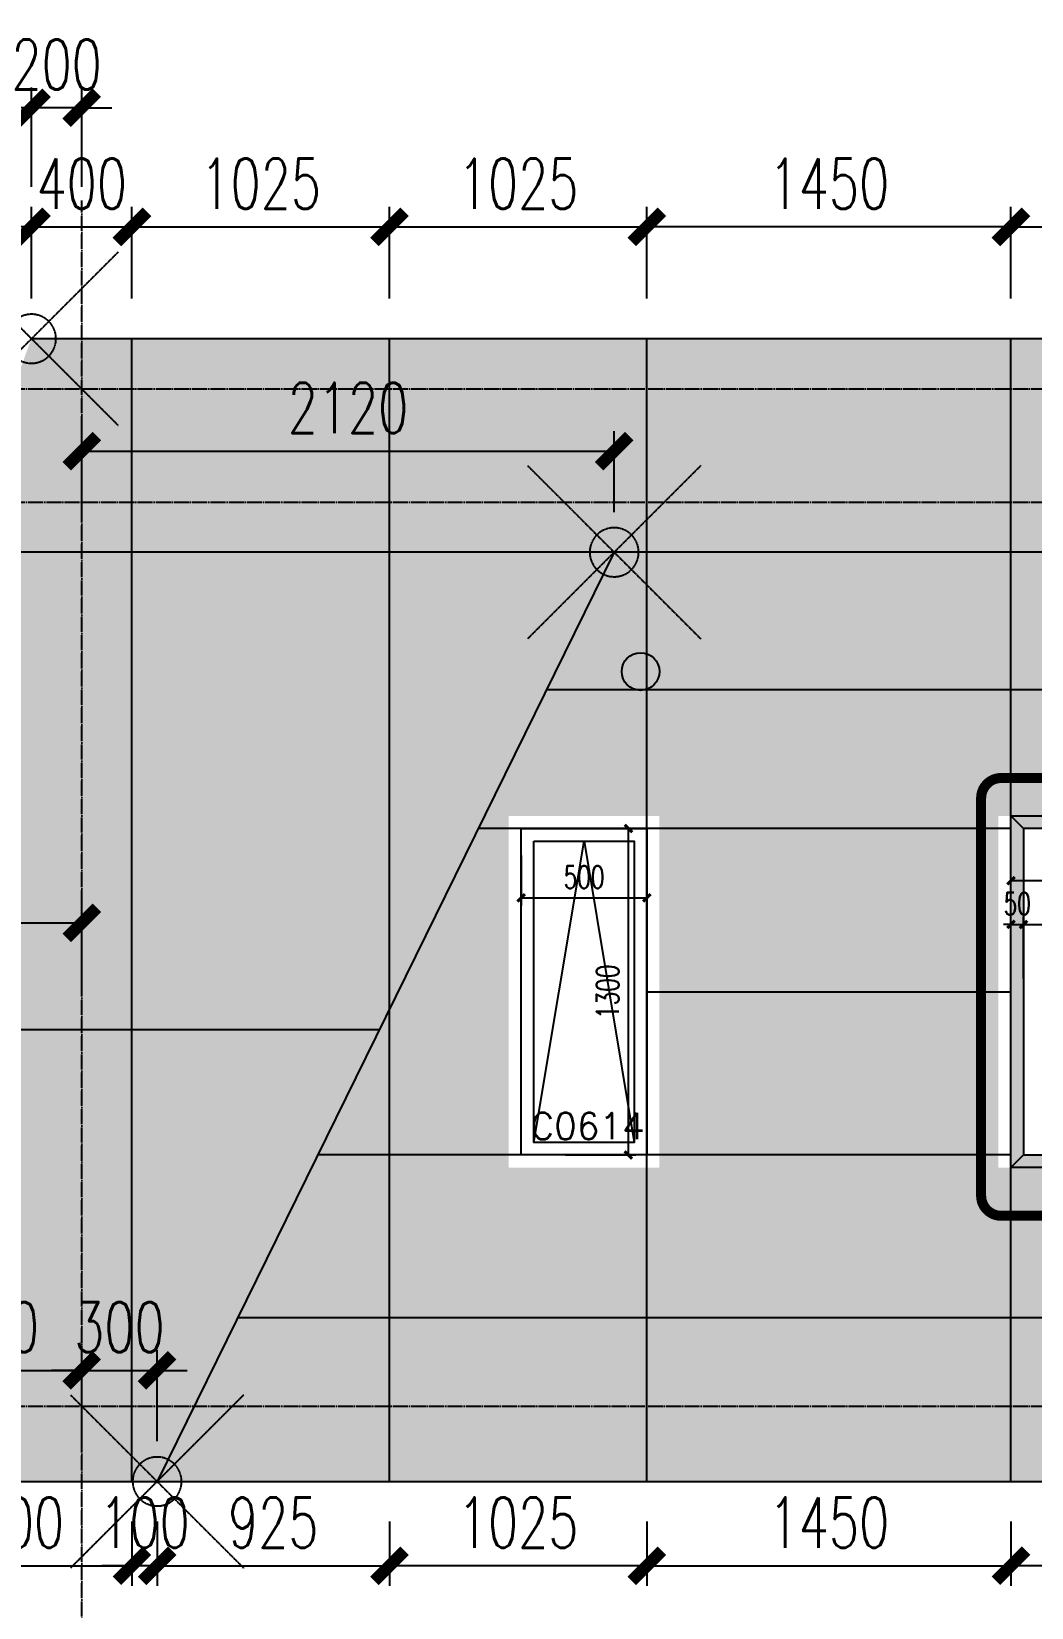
# Model space of a CAD drawing. Extents: x -202236 to 1002404, y -663931 to 1550022.
# Drawn here: x -107297 to -103316, y -352510 to -346235 of the extents above; entities that cross this region are included whole.
import ezdxf

# ---------------------------------------------------------------- set-up
doc = ezdxf.new("R2010")
doc.units = 0
for name, pattern in [('99立面图例外参$0$99立面图例外参$0$$0$DOTE', [2.42, 2, -0.2, 0.02, -0.2]), ('DASH', [0.35, 0.25, -0.1]), ('DOTE', [2.42, 2, -0.2, 0.02, -0.2])]:
    doc.linetypes.add(name, pattern=pattern)
for name, color, linetype in [('!ZN1-填充-8', 8, 'Continuous'), ('!ZN3-铝板幕墙-3', 3, 'Continuous'), ('25mm厚湿贴石材', 35, 'Continuous'), ('3索引', 3, 'Continuous'), ('99立面图例外参$0$99立面图例外参$0$$0$A-AXIS-DOTE', 14, '99立面图例外参$0$99立面图例外参$0$$0$DOTE'), ('99立面图例外参$0$99立面图例外参$0$$0$AS-COLN', 6, 'Continuous'), ('A-AXIS-D', 1, 'Continuous'), ('A-AXIS-DOTE', 14, 'DOTE'), ('A-LIN-V', 9, 'Continuous'), ('A-WINDOW', 140, 'Continuous'), ('A-门窗表显示尺寸', 160, 'Continuous'), ('DIM', 173, 'Continuous'), ('PUB_TEXT', 7, 'Continuous')]:
    doc.layers.add(name, color=color, linetype=linetype)
doc.layers.add('99立面图例外参$0$99立面图例外参$0$A-WALL-HATCH', color=8, linetype='Continuous', lineweight=13)
doc.styles.add('_TCH_DIM_T3', font='SIMPLEX', dxfattribs={"width": 0.705882, "bigfont": 'GBCBIG'})
doc.styles.add('DHTEXT-1', font='ROMANS.shx', dxfattribs={"width": 0.7, "bigfont": 'CHINESE.shx'})
doc.styles.get("Standard").update_dxf_attribs({"font": 'romans.shx', "bigfont": 'chinese.shx'})
doc.dimstyles.new('_TCH_ARCH&&30', dxfattribs={"dimtxt": 89.25, "dimasz": 30, "dimexe": 30, "dimexo": 30, "dimgap": 37.875, "dimtad": 1, "dimdec": 0, "dimzin": 0, "dimdsep": 46, "dimtxsty": '_TCH_DIM_T3', "dimblk": 'ARCHTICK', "dimcen": 0.09, "dimclrt": 7, "dimazin": 2, "dimtfac": 1, "dimtdec": 0, "dimtix": 1, "dimtmove": 2, "dimatfit": 3, "dimfxl": 0, "dimtolj": 1, "dimtzin": 0, "dimarcsym": 0})
doc.dimstyles.new('ZN80', dxfattribs={"dimscale": 80, "dimtxt": 2.5, "dimasz": 1.5, "dimexe": 1, "dimexo": 2, "dimgap": 0.9, "dimtad": 1, "dimdec": 0, "dimdsep": 46, "dimtxsty": 'DHTEXT-1', "dimblk": 'ARCHTICK', "dimcen": 2.5, "dimclrd": 173, "dimclre": 173, "dimclrt": 7, "dimazin": 2, "dimtfac": 0.4, "dimtdec": 0, "dimtix": 1, "dimtmove": 2, "dimatfit": 3, "dimfxl": 0, "dimtolj": 1, "dimtzin": 0, "dimarcsym": 0})

# ---------------------------------------------------------------- blocks, each defined once
blk = doc.blocks.new('_ArchTick')
at = {"color": 0, "linetype": 'ByBlock', "const_width": 0.4}
blk.add_lwpolyline([(-0.5, -0.5), (0.5, 0.5)], dxfattribs=at)
blk = doc.blocks.new('*D933')
at = {"layer": 'A-门窗表显示尺寸', "color": 0, "lineweight": -2, "transparency": 16777216}
for p, q in [((40599809673.278801, 3385974797.933665), (40599809643.278801, 3385974797.933665)), ((40599809673.278801, 3385974582.547974), (40599809673.278801, 3385974827.933665)), ((40599809673.278801, 3385974797.933665), (40599809723.278801, 3385974797.933665)), ((40599809723.278801, 3385974582.547974), (40599809723.278801, 3385974827.933665)), ((40599809723.278801, 3385974797.933665), (40599809753.278801, 3385974797.933665))]:
    blk.add_line(p, q, dxfattribs=at)
at = {"layer": 'Defpoints', "color": 0, "transparency": 16777216}
for p in [(40599809723.278801, 3385974797.933665), (40599809673.278801, 3385974552.547974), (40599809723.278801, 3385974552.547974)]:
    blk.add_point(p, dxfattribs=at)
at = {"layer": 'A-门窗表显示尺寸', "color": 0, "lineweight": -2, "transparency": 16777216, "xscale": 30, "yscale": 30, "zscale": 30}
blk.add_blockref('_ArchTick', (40599809673.278801, 3385974797.933665), dxfattribs=at)
at = {"layer": 'A-门窗表显示尺寸', "color": 0, "lineweight": -2, "transparency": 16777216, "xscale": 30, "yscale": 30, "zscale": 30, "rotation": 180}
blk.add_blockref('_ArchTick', (40599809723.278801, 3385974797.933665), dxfattribs=at)
at = {"layer": 'A-门窗表显示尺寸', "color": 7, "transparency": 16777216, "insert": (40599809698.278801, 3385974880.433665), "char_height": 89.25, "attachment_point": 5, "style": '_TCH_DIM_T3'}
blk.add_mtext('\\A1;50', dxfattribs=at)
blk = doc.blocks.new('*D934')
at = {"layer": 'A-门窗表显示尺寸', "color": 0, "lineweight": -2, "transparency": 16777216}
for p, q in [((40599809723.278801, 3385974582.547974), (40599809723.278801, 3385974827.933665)), ((40599809723.278801, 3385974797.933665), (40599810923.275803, 3385974797.933665)), ((40599810923.275803, 3385974582.547974), (40599810923.275803, 3385974827.933665))]:
    blk.add_line(p, q, dxfattribs=at)
at = {"layer": 'Defpoints', "color": 0, "transparency": 16777216}
for p in [(40599810923.275803, 3385974797.933665), (40599809723.278801, 3385974552.547974), (40599810923.275803, 3385974552.547974)]:
    blk.add_point(p, dxfattribs=at)
at = {"layer": 'A-门窗表显示尺寸', "color": 0, "lineweight": -2, "transparency": 16777216, "xscale": 30, "yscale": 30, "zscale": 30, "rotation": 180}
blk.add_blockref('_ArchTick', (40599809723.278801, 3385974797.933665), dxfattribs=at)
at = {"layer": 'A-门窗表显示尺寸', "color": 0, "lineweight": -2, "transparency": 16777216, "xscale": 30, "yscale": 30, "zscale": 30}
blk.add_blockref('_ArchTick', (40599810923.275803, 3385974797.933665), dxfattribs=at)
at = {"layer": 'A-门窗表显示尺寸', "color": 7, "transparency": 16777216, "insert": (40599810323.277298, 3385974880.433665), "char_height": 89.25, "attachment_point": 5, "style": '_TCH_DIM_T3'}
blk.add_mtext('\\A1;1200', dxfattribs=at)
blk = doc.blocks.new('*D943')
at = {"layer": 'A-门窗表显示尺寸', "color": 0, "lineweight": -2, "transparency": 16777216}
for p, q in [((40599809673.278801, 3385974582.547974), (40599809673.278801, 3385975002.547974)), ((40599809673.278801, 3385974972.547974), (40599815773.275803, 3385974972.547974)), ((40599815773.275803, 3385974582.547974), (40599815773.275803, 3385975002.547974))]:
    blk.add_line(p, q, dxfattribs=at)
at = {"layer": 'Defpoints', "color": 0, "transparency": 16777216}
for p in [(40599815773.275803, 3385974972.547974), (40599809673.278801, 3385974552.547974), (40599815773.275803, 3385974552.547974)]:
    blk.add_point(p, dxfattribs=at)
at = {"layer": 'A-门窗表显示尺寸', "color": 0, "lineweight": -2, "transparency": 16777216, "xscale": 30, "yscale": 30, "zscale": 30, "rotation": 180}
blk.add_blockref('_ArchTick', (40599809673.278801, 3385974972.547974), dxfattribs=at)
at = {"layer": 'A-门窗表显示尺寸', "color": 0, "lineweight": -2, "transparency": 16777216, "xscale": 30, "yscale": 30, "zscale": 30}
blk.add_blockref('_ArchTick', (40599815773.275803, 3385974972.547974), dxfattribs=at)
at = {"layer": 'A-门窗表显示尺寸', "color": 7, "transparency": 16777216, "insert": (40599812723.277298, 3385975055.047974), "char_height": 89.25, "attachment_point": 5, "style": '_TCH_DIM_T3'}
blk.add_mtext('\\A1;6100', dxfattribs=at)
blk = doc.blocks.new('*D273')
at = {"layer": 'A-门窗表显示尺寸', "color": 0, "lineweight": -2, "transparency": 16777216}
for p, q in [((40599807573.281792, 3385975122.547975), (40599807573.281792, 3385974923.821961)), ((40599808073.27877, 3385975122.547975), (40599808073.27877, 3385974923.821961)), ((40599807573.281792, 3385974953.821961), (40599808073.27877, 3385974953.821961))]:
    blk.add_line(p, q, dxfattribs=at)
at = {"layer": 'Defpoints', "color": 0, "transparency": 16777216}
for p in [(40599807573.281792, 3385975152.547975), (40599808073.27877, 3385975152.547975), (40599808073.27877, 3385974953.821961)]:
    blk.add_point(p, dxfattribs=at)
at = {"layer": 'A-门窗表显示尺寸', "color": 0, "lineweight": -2, "transparency": 16777216, "xscale": 30, "yscale": 30, "zscale": 30, "rotation": 180}
blk.add_blockref('_ArchTick', (40599807573.281792, 3385974953.821961), dxfattribs=at)
at = {"layer": 'A-门窗表显示尺寸', "color": 0, "lineweight": -2, "transparency": 16777216, "xscale": 30, "yscale": 30, "zscale": 30}
blk.add_blockref('_ArchTick', (40599808073.27877, 3385974953.821961), dxfattribs=at)
at = {"layer": 'A-门窗表显示尺寸', "color": 7, "transparency": 16777216, "insert": (40599807823.280281, 3385975036.321961), "char_height": 89.25, "attachment_point": 5, "style": '_TCH_DIM_T3'}
blk.add_mtext('\\A1;500', dxfattribs=at)
blk = doc.blocks.new('*D274')
at = {"layer": 'A-门窗表显示尺寸', "color": 0, "lineweight": -2, "transparency": 16777216}
for p, q in [((40599807750.000023, 3385975230.000002), (40599808029.997032, 3385975230.000002)), ((40599807999.997032, 3385973930.000002), (40599807999.997032, 3385975230.000002)), ((40599807750.000023, 3385973930.000002), (40599808029.997032, 3385973930.000002))]:
    blk.add_line(p, q, dxfattribs=at)
at = {"layer": 'Defpoints', "color": 0, "transparency": 16777216}
for p in [(40599807720.000023, 3385975230.000002), (40599807999.997032, 3385975230.000002), (40599807720.000023, 3385973930.000002)]:
    blk.add_point(p, dxfattribs=at)
at = {"layer": 'A-门窗表显示尺寸', "color": 0, "lineweight": -2, "transparency": 16777216, "xscale": 30, "yscale": 30, "zscale": 30}
for p, rotation in [((40599807999.997032, 3385975230.000002), 90), ((40599807999.997032, 3385973930.000002), 270)]:
    blk.add_blockref('_ArchTick', p, dxfattribs=dict(at, rotation=rotation))
at = {"layer": 'A-门窗表显示尺寸', "color": 7, "transparency": 16777216, "insert": (40599807917.497017, 3385974579.99999), "char_height": 89.25, "attachment_point": 5, "rotation": 90, "style": '_TCH_DIM_T3'}
blk.add_mtext('\\A1;1300', dxfattribs=at)
blk = doc.blocks.new('99立面图例外参$0$99立面图例外参$0$$0$dotee')
at = {"layer": '99立面图例外参$0$99立面图例外参$0$$0$A-AXIS-DOTE'}
for points in [[(433561.4, -2127753.2), (434268.5, -2128460.3)], [(434268.5, -2127753.2), (433561.4, -2128460.3)]]:
    blk.add_lwpolyline(points, dxfattribs=at)
blk.add_circle((433914.9, -2128106.8), 100, dxfattribs=at)
blk = doc.blocks.new('*D243')
at = {"layer": 'Defpoints', "color": 0, "ltscale": 800, "transparency": 16777216}
for p in [(-106797.2, -351565.7), (-107097.2, -352008.2), (-106797.2, -352008.2)]:
    blk.add_point(p, dxfattribs=at)
at = {"layer": 'DIM', "color": 173, "linetype": 'ByBlock', "lineweight": -2, "ltscale": 800, "transparency": 16777216}
for p, q in [((-107097.2, -351848.2), (-107097.2, -351485.7)), ((-106797.2, -351848.2), (-106797.2, -351485.7)), ((-107097.2, -351565.7), (-107217.2, -351565.7)), ((-107097.2, -351565.7), (-106797.2, -351565.7)), ((-106797.2, -351565.7), (-106677.2, -351565.7))]:
    blk.add_line(p, q, dxfattribs=at)
at = {"layer": 'DIM', "color": 173, "lineweight": -2, "ltscale": 800, "transparency": 16777216, "xscale": 120, "yscale": 120, "zscale": 120}
blk.add_blockref('_ArchTick', (-107097.2, -351565.7), dxfattribs=at)
at = {"layer": 'DIM', "color": 173, "lineweight": -2, "ltscale": 800, "transparency": 16777216, "xscale": 120, "yscale": 120, "zscale": 120, "rotation": 180}
blk.add_blockref('_ArchTick', (-106797.2, -351565.7), dxfattribs=at)
at = {"layer": 'DIM', "color": 7, "ltscale": 800, "transparency": 16777216, "insert": (-106947.2, -351393.7), "char_height": 200, "attachment_point": 5, "style": 'DHTEXT-1'}
blk.add_mtext('\\A1;300', dxfattribs=at)
blk = doc.blocks.new('*D244')
at = {"layer": 'Defpoints', "color": 0, "ltscale": 800, "transparency": 16777216}
for p in [(-107097.2, -351565.7), (-107797.2, -352008.2), (-107097.2, -352008.2)]:
    blk.add_point(p, dxfattribs=at)
at = {"layer": 'DIM', "color": 173, "linetype": 'ByBlock', "lineweight": -2, "ltscale": 800, "transparency": 16777216}
for p, q in [((-107797.2, -351848.2), (-107797.2, -351485.7)), ((-107097.2, -351848.2), (-107097.2, -351485.7)), ((-107797.2, -351565.7), (-107097.2, -351565.7))]:
    blk.add_line(p, q, dxfattribs=at)
at = {"layer": 'DIM', "color": 173, "lineweight": -2, "ltscale": 800, "transparency": 16777216, "xscale": 120, "yscale": 120, "zscale": 120, "rotation": 180}
blk.add_blockref('_ArchTick', (-107797.2, -351565.7), dxfattribs=at)
at = {"layer": 'DIM', "color": 173, "lineweight": -2, "ltscale": 800, "transparency": 16777216, "xscale": 120, "yscale": 120, "zscale": 120}
blk.add_blockref('_ArchTick', (-107097.2, -351565.7), dxfattribs=at)
at = {"layer": 'DIM', "color": 7, "ltscale": 800, "transparency": 16777216, "insert": (-107447.2, -351393.7), "char_height": 200, "attachment_point": 5, "style": 'DHTEXT-1'}
blk.add_mtext('\\A1;700', dxfattribs=at)
blk = doc.blocks.new('*D245')
at = {"layer": 'Defpoints', "color": 0, "ltscale": 800, "transparency": 16777216}
for p in [(-104977.2, -347905.7), (-107097.2, -348308.2), (-104977.2, -348308.2)]:
    blk.add_point(p, dxfattribs=at)
at = {"layer": 'DIM', "color": 173, "linetype": 'ByBlock', "lineweight": -2, "ltscale": 800, "transparency": 16777216}
for p, q in [((-107097.2, -348148.2), (-107097.2, -347825.7)), ((-104977.2, -348148.2), (-104977.2, -347825.7)), ((-107097.2, -347905.7), (-104977.2, -347905.7))]:
    blk.add_line(p, q, dxfattribs=at)
at = {"layer": 'DIM', "color": 173, "lineweight": -2, "ltscale": 800, "transparency": 16777216, "xscale": 120, "yscale": 120, "zscale": 120, "rotation": 180}
blk.add_blockref('_ArchTick', (-107097.2, -347905.7), dxfattribs=at)
at = {"layer": 'DIM', "color": 173, "lineweight": -2, "ltscale": 800, "transparency": 16777216, "xscale": 120, "yscale": 120, "zscale": 120}
blk.add_blockref('_ArchTick', (-104977.2, -347905.7), dxfattribs=at)
at = {"layer": 'DIM', "color": 7, "ltscale": 800, "transparency": 16777216, "insert": (-106037.2, -347733.7), "char_height": 200, "attachment_point": 5, "style": 'DHTEXT-1'}
blk.add_mtext('\\A1;2120', dxfattribs=at)
blk = doc.blocks.new('*D246')
at = {"layer": 'Defpoints', "color": 0, "ltscale": 800, "transparency": 16777216}
for p in [(-107097.2, -349783.7), (-108297.2, -350208.6), (-107097.2, -350208.6)]:
    blk.add_point(p, dxfattribs=at)
at = {"layer": 'DIM', "color": 173, "linetype": 'ByBlock', "lineweight": -2, "ltscale": 800, "transparency": 16777216}
for p, q in [((-108297.2, -350048.6), (-108297.2, -349703.7)), ((-107097.2, -350048.6), (-107097.2, -349703.7)), ((-108297.2, -349783.7), (-107097.2, -349783.7))]:
    blk.add_line(p, q, dxfattribs=at)
at = {"layer": 'DIM', "color": 173, "lineweight": -2, "ltscale": 800, "transparency": 16777216, "xscale": 120, "yscale": 120, "zscale": 120, "rotation": 180}
blk.add_blockref('_ArchTick', (-108297.2, -349783.7), dxfattribs=at)
at = {"layer": 'DIM', "color": 173, "lineweight": -2, "ltscale": 800, "transparency": 16777216, "xscale": 120, "yscale": 120, "zscale": 120}
blk.add_blockref('_ArchTick', (-107097.2, -349783.7), dxfattribs=at)
at = {"layer": 'DIM', "color": 7, "ltscale": 800, "transparency": 16777216, "insert": (-107697.2, -349611.7), "char_height": 200, "attachment_point": 5, "style": 'DHTEXT-1'}
blk.add_mtext('\\A1;1200', dxfattribs=at)
blk = doc.blocks.new('*D303')
at = {"layer": 'Defpoints', "color": 0, "ltscale": 800, "transparency": 16777216}
for p in [(-104847.2, -347012.7), (-104847.2, -347458.2), (-103397.2, -347458.2)]:
    blk.add_point(p, dxfattribs=at)
at = {"layer": 'DIM', "color": 173, "linetype": 'ByBlock', "lineweight": -2, "ltscale": 800, "transparency": 16777216}
for p, q in [((-104847.2, -347298.2), (-104847.2, -346932.7)), ((-103397.2, -347298.2), (-103397.2, -346932.7)), ((-103397.2, -347012.7), (-104847.2, -347012.7))]:
    blk.add_line(p, q, dxfattribs=at)
at = {"layer": 'DIM', "color": 173, "lineweight": -2, "ltscale": 800, "transparency": 16777216, "xscale": 120, "yscale": 120, "zscale": 120, "rotation": 180}
blk.add_blockref('_ArchTick', (-104847.2, -347012.7), dxfattribs=at)
at = {"layer": 'DIM', "color": 173, "lineweight": -2, "ltscale": 800, "transparency": 16777216, "xscale": 120, "yscale": 120, "zscale": 120}
blk.add_blockref('_ArchTick', (-103397.2, -347012.7), dxfattribs=at)
at = {"layer": 'DIM', "color": 7, "ltscale": 800, "transparency": 16777216, "insert": (-104122.2, -346840.7), "char_height": 200, "attachment_point": 5, "style": 'DHTEXT-1'}
blk.add_mtext('\\A1;1450', dxfattribs=at)
blk = doc.blocks.new('*D304')
at = {"layer": 'Defpoints', "color": 0, "ltscale": 800, "transparency": 16777216}
for p in [(-102147.2, -347012.7), (-103397.2, -347458.2), (-102147.2, -347458.2)]:
    blk.add_point(p, dxfattribs=at)
at = {"layer": 'DIM', "color": 173, "linetype": 'ByBlock', "lineweight": -2, "ltscale": 800, "transparency": 16777216}
for p, q in [((-103397.2, -347298.2), (-103397.2, -346932.7)), ((-102147.2, -347298.2), (-102147.2, -346932.7)), ((-103397.2, -347012.7), (-102147.2, -347012.7))]:
    blk.add_line(p, q, dxfattribs=at)
at = {"layer": 'DIM', "color": 173, "lineweight": -2, "ltscale": 800, "transparency": 16777216, "xscale": 120, "yscale": 120, "zscale": 120, "rotation": 180}
blk.add_blockref('_ArchTick', (-103397.2, -347012.7), dxfattribs=at)
at = {"layer": 'DIM', "color": 173, "lineweight": -2, "ltscale": 800, "transparency": 16777216, "xscale": 120, "yscale": 120, "zscale": 120}
blk.add_blockref('_ArchTick', (-102147.2, -347012.7), dxfattribs=at)
at = {"layer": 'DIM', "color": 7, "ltscale": 800, "transparency": 16777216, "insert": (-102772.2, -346840.7), "char_height": 200, "attachment_point": 5, "style": 'DHTEXT-1'}
blk.add_mtext('\\A1;1250', dxfattribs=at)
blk = doc.blocks.new('*D310')
at = {"layer": 'Defpoints', "color": 0, "ltscale": 800, "transparency": 16777216}
for p in [(-106897.2, -347012.7), (-107297.2, -347458.2), (-106897.2, -347458.2)]:
    blk.add_point(p, dxfattribs=at)
at = {"layer": 'DIM', "color": 173, "linetype": 'ByBlock', "lineweight": -2, "ltscale": 800, "transparency": 16777216}
for p, q in [((-107297.2, -347298.2), (-107297.2, -346932.7)), ((-106897.2, -347298.2), (-106897.2, -346932.7)), ((-107297.2, -347012.7), (-107417.2, -347012.7)), ((-107297.2, -347012.7), (-106897.2, -347012.7)), ((-106897.2, -347012.7), (-106777.2, -347012.7))]:
    blk.add_line(p, q, dxfattribs=at)
at = {"layer": 'DIM', "color": 173, "lineweight": -2, "ltscale": 800, "transparency": 16777216, "xscale": 120, "yscale": 120, "zscale": 120}
blk.add_blockref('_ArchTick', (-107297.2, -347012.7), dxfattribs=at)
at = {"layer": 'DIM', "color": 173, "lineweight": -2, "ltscale": 800, "transparency": 16777216, "xscale": 120, "yscale": 120, "zscale": 120, "rotation": 180}
blk.add_blockref('_ArchTick', (-106897.2, -347012.7), dxfattribs=at)
at = {"layer": 'DIM', "color": 7, "ltscale": 800, "transparency": 16777216, "insert": (-107097.2, -346840.7), "char_height": 200, "attachment_point": 5, "style": 'DHTEXT-1'}
blk.add_mtext('\\A1;400', dxfattribs=at)
blk = doc.blocks.new('*D311')
at = {"layer": 'Defpoints', "color": 0, "ltscale": 800, "transparency": 16777216}
for p in [(-105872.2, -347012.7), (-106897.2, -347458.2), (-105872.2, -347458.2)]:
    blk.add_point(p, dxfattribs=at)
at = {"layer": 'DIM', "color": 173, "linetype": 'ByBlock', "lineweight": -2, "ltscale": 800, "transparency": 16777216}
for p, q in [((-106897.2, -347298.2), (-106897.2, -346932.7)), ((-105872.2, -347298.2), (-105872.2, -346932.7)), ((-106897.2, -347012.7), (-105872.2, -347012.7))]:
    blk.add_line(p, q, dxfattribs=at)
at = {"layer": 'DIM', "color": 173, "lineweight": -2, "ltscale": 800, "transparency": 16777216, "xscale": 120, "yscale": 120, "zscale": 120, "rotation": 180}
blk.add_blockref('_ArchTick', (-106897.2, -347012.7), dxfattribs=at)
at = {"layer": 'DIM', "color": 173, "lineweight": -2, "ltscale": 800, "transparency": 16777216, "xscale": 120, "yscale": 120, "zscale": 120}
blk.add_blockref('_ArchTick', (-105872.2, -347012.7), dxfattribs=at)
at = {"layer": 'DIM', "color": 7, "ltscale": 800, "transparency": 16777216, "insert": (-106384.7, -346840.7), "char_height": 200, "attachment_point": 5, "style": 'DHTEXT-1'}
blk.add_mtext('\\A1;1025', dxfattribs=at)
blk = doc.blocks.new('*D312')
at = {"layer": 'Defpoints', "color": 0, "ltscale": 800, "transparency": 16777216}
for p in [(-104847.2, -347012.7), (-105872.2, -347458.2), (-104847.2, -347458.2)]:
    blk.add_point(p, dxfattribs=at)
at = {"layer": 'DIM', "color": 173, "linetype": 'ByBlock', "lineweight": -2, "ltscale": 800, "transparency": 16777216}
for p, q in [((-105872.2, -347298.2), (-105872.2, -346932.7)), ((-104847.2, -347298.2), (-104847.2, -346932.7)), ((-105872.2, -347012.7), (-104847.2, -347012.7))]:
    blk.add_line(p, q, dxfattribs=at)
at = {"layer": 'DIM', "color": 173, "lineweight": -2, "ltscale": 800, "transparency": 16777216, "xscale": 120, "yscale": 120, "zscale": 120, "rotation": 180}
blk.add_blockref('_ArchTick', (-105872.2, -347012.7), dxfattribs=at)
at = {"layer": 'DIM', "color": 173, "lineweight": -2, "ltscale": 800, "transparency": 16777216, "xscale": 120, "yscale": 120, "zscale": 120}
blk.add_blockref('_ArchTick', (-104847.2, -347012.7), dxfattribs=at)
at = {"layer": 'DIM', "color": 7, "ltscale": 800, "transparency": 16777216, "insert": (-105359.7, -346840.7), "char_height": 200, "attachment_point": 5, "style": 'DHTEXT-1'}
blk.add_mtext('\\A1;1025', dxfattribs=at)
blk = doc.blocks.new('*D383')
at = {"layer": 'Defpoints', "color": 0, "ltscale": 800, "transparency": 16777216}
for p in [(-107297.2, -346538.2), (-107297.2, -347012.7), (-107097.2, -347012.7)]:
    blk.add_point(p, dxfattribs=at)
at = {"layer": 'DIM', "color": 173, "linetype": 'ByBlock', "lineweight": -2, "ltscale": 800, "transparency": 16777216}
for p, q in [((-107297.2, -346852.7), (-107297.2, -346458.2)), ((-107097.2, -346852.7), (-107097.2, -346458.2)), ((-107297.2, -346538.2), (-107417.2, -346538.2)), ((-107097.2, -346538.2), (-107297.2, -346538.2)), ((-107097.2, -346538.2), (-106977.2, -346538.2))]:
    blk.add_line(p, q, dxfattribs=at)
at = {"layer": 'DIM', "color": 173, "lineweight": -2, "ltscale": 800, "transparency": 16777216, "xscale": 120, "yscale": 120, "zscale": 120}
blk.add_blockref('_ArchTick', (-107297.2, -346538.2), dxfattribs=at)
at = {"layer": 'DIM', "color": 173, "lineweight": -2, "ltscale": 800, "transparency": 16777216, "xscale": 120, "yscale": 120, "zscale": 120, "rotation": 180}
blk.add_blockref('_ArchTick', (-107097.2, -346538.2), dxfattribs=at)
at = {"layer": 'DIM', "color": 7, "ltscale": 800, "transparency": 16777216, "insert": (-107197.2, -346366.2), "char_height": 200, "attachment_point": 5, "style": 'DHTEXT-1'}
blk.add_mtext('\\A1;200', dxfattribs=at)
blk = doc.blocks.new('*D403')
at = {"layer": 'Defpoints', "color": 0, "ltscale": 800, "transparency": 16777216}
for p in [(-107797.2, -352008.2), (-106897.2, -352008.2), (-106897.2, -352343.9)]:
    blk.add_point(p, dxfattribs=at)
at = {"layer": 'DIM', "color": 173, "linetype": 'ByBlock', "lineweight": -2, "ltscale": 800, "transparency": 16777216}
for p, q in [((-107797.2, -352168.2), (-107797.2, -352423.9)), ((-106897.2, -352168.2), (-106897.2, -352423.9)), ((-107797.2, -352343.9), (-106897.2, -352343.9))]:
    blk.add_line(p, q, dxfattribs=at)
at = {"layer": 'DIM', "color": 173, "lineweight": -2, "ltscale": 800, "transparency": 16777216, "xscale": 120, "yscale": 120, "zscale": 120, "rotation": 180}
blk.add_blockref('_ArchTick', (-107797.2, -352343.9), dxfattribs=at)
at = {"layer": 'DIM', "color": 173, "lineweight": -2, "ltscale": 800, "transparency": 16777216, "xscale": 120, "yscale": 120, "zscale": 120}
blk.add_blockref('_ArchTick', (-106897.2, -352343.9), dxfattribs=at)
at = {"layer": 'DIM', "color": 7, "ltscale": 800, "transparency": 16777216, "insert": (-107347.2, -352171.9), "char_height": 200, "attachment_point": 5, "style": 'DHTEXT-1'}
blk.add_mtext('\\A1;900', dxfattribs=at)
blk = doc.blocks.new('*D404')
at = {"layer": 'Defpoints', "color": 0, "ltscale": 800, "transparency": 16777216}
for p in [(-106897.2, -352008.2), (-106797.2, -352008.2), (-106897.2, -352343.9)]:
    blk.add_point(p, dxfattribs=at)
at = {"layer": 'DIM', "color": 173, "linetype": 'ByBlock', "lineweight": -2, "ltscale": 800, "transparency": 16777216}
for p, q in [((-106897.2, -352168.2), (-106897.2, -352423.9)), ((-106797.2, -352168.2), (-106797.2, -352423.9)), ((-106897.2, -352343.9), (-107017.2, -352343.9)), ((-106797.2, -352343.9), (-106897.2, -352343.9)), ((-106797.2, -352343.9), (-106677.2, -352343.9))]:
    blk.add_line(p, q, dxfattribs=at)
at = {"layer": 'DIM', "color": 173, "lineweight": -2, "ltscale": 800, "transparency": 16777216, "xscale": 120, "yscale": 120, "zscale": 120}
blk.add_blockref('_ArchTick', (-106897.2, -352343.9), dxfattribs=at)
at = {"layer": 'DIM', "color": 173, "lineweight": -2, "ltscale": 800, "transparency": 16777216, "xscale": 120, "yscale": 120, "zscale": 120, "rotation": 180}
blk.add_blockref('_ArchTick', (-106797.2, -352343.9), dxfattribs=at)
at = {"layer": 'DIM', "color": 7, "ltscale": 800, "transparency": 16777216, "insert": (-106847.2, -352171.9), "char_height": 200, "attachment_point": 5, "style": 'DHTEXT-1'}
blk.add_mtext('\\A1;100', dxfattribs=at)
blk = doc.blocks.new('*D405')
at = {"layer": 'Defpoints', "color": 0, "ltscale": 800, "transparency": 16777216}
for p in [(-106797.2, -352008.2), (-105872.2, -352008.2), (-105872.2, -352343.9)]:
    blk.add_point(p, dxfattribs=at)
at = {"layer": 'DIM', "color": 173, "linetype": 'ByBlock', "lineweight": -2, "ltscale": 800, "transparency": 16777216}
for p, q in [((-106797.2, -352168.2), (-106797.2, -352423.9)), ((-105872.2, -352168.2), (-105872.2, -352423.9)), ((-106797.2, -352343.9), (-105872.2, -352343.9))]:
    blk.add_line(p, q, dxfattribs=at)
at = {"layer": 'DIM', "color": 173, "lineweight": -2, "ltscale": 800, "transparency": 16777216, "xscale": 120, "yscale": 120, "zscale": 120, "rotation": 180}
blk.add_blockref('_ArchTick', (-106797.2, -352343.9), dxfattribs=at)
at = {"layer": 'DIM', "color": 173, "lineweight": -2, "ltscale": 800, "transparency": 16777216, "xscale": 120, "yscale": 120, "zscale": 120}
blk.add_blockref('_ArchTick', (-105872.2, -352343.9), dxfattribs=at)
at = {"layer": 'DIM', "color": 7, "ltscale": 800, "transparency": 16777216, "insert": (-106334.7, -352171.9), "char_height": 200, "attachment_point": 5, "style": 'DHTEXT-1'}
blk.add_mtext('\\A1;925', dxfattribs=at)
blk = doc.blocks.new('*D406')
at = {"layer": 'Defpoints', "color": 0, "ltscale": 800, "transparency": 16777216}
for p in [(-105872.2, -352008.2), (-104847.2, -352008.2), (-105872.2, -352343.9)]:
    blk.add_point(p, dxfattribs=at)
at = {"layer": 'DIM', "color": 173, "linetype": 'ByBlock', "lineweight": -2, "ltscale": 800, "transparency": 16777216}
for p, q in [((-105872.2, -352168.2), (-105872.2, -352423.9)), ((-104847.2, -352168.2), (-104847.2, -352423.9)), ((-104847.2, -352343.9), (-105872.2, -352343.9))]:
    blk.add_line(p, q, dxfattribs=at)
at = {"layer": 'DIM', "color": 173, "lineweight": -2, "ltscale": 800, "transparency": 16777216, "xscale": 120, "yscale": 120, "zscale": 120, "rotation": 180}
blk.add_blockref('_ArchTick', (-105872.2, -352343.9), dxfattribs=at)
at = {"layer": 'DIM', "color": 173, "lineweight": -2, "ltscale": 800, "transparency": 16777216, "xscale": 120, "yscale": 120, "zscale": 120}
blk.add_blockref('_ArchTick', (-104847.2, -352343.9), dxfattribs=at)
at = {"layer": 'DIM', "color": 7, "ltscale": 800, "transparency": 16777216, "insert": (-105359.7, -352171.9), "char_height": 200, "attachment_point": 5, "style": 'DHTEXT-1'}
blk.add_mtext('\\A1;1025', dxfattribs=at)
blk = doc.blocks.new('*D407')
at = {"layer": 'Defpoints', "color": 0, "ltscale": 800, "transparency": 16777216}
for p in [(-104847.2, -352008.2), (-103397.2, -352008.2), (-103397.2, -352343.9)]:
    blk.add_point(p, dxfattribs=at)
at = {"layer": 'DIM', "color": 173, "linetype": 'ByBlock', "lineweight": -2, "ltscale": 800, "transparency": 16777216}
for p, q in [((-104847.2, -352168.2), (-104847.2, -352423.9)), ((-103397.2, -352168.2), (-103397.2, -352423.9)), ((-104847.2, -352343.9), (-103397.2, -352343.9))]:
    blk.add_line(p, q, dxfattribs=at)
at = {"layer": 'DIM', "color": 173, "lineweight": -2, "ltscale": 800, "transparency": 16777216, "xscale": 120, "yscale": 120, "zscale": 120, "rotation": 180}
blk.add_blockref('_ArchTick', (-104847.2, -352343.9), dxfattribs=at)
at = {"layer": 'DIM', "color": 173, "lineweight": -2, "ltscale": 800, "transparency": 16777216, "xscale": 120, "yscale": 120, "zscale": 120}
blk.add_blockref('_ArchTick', (-103397.2, -352343.9), dxfattribs=at)
at = {"layer": 'DIM', "color": 7, "ltscale": 800, "transparency": 16777216, "insert": (-104122.2, -352171.9), "char_height": 200, "attachment_point": 5, "style": 'DHTEXT-1'}
blk.add_mtext('\\A1;1450', dxfattribs=at)
blk = doc.blocks.new('*D408')
at = {"layer": 'Defpoints', "color": 0, "ltscale": 800, "transparency": 16777216}
for p in [(-103397.2, -352008.2), (-102147.2, -352008.2), (-103397.2, -352343.9)]:
    blk.add_point(p, dxfattribs=at)
at = {"layer": 'DIM', "color": 173, "linetype": 'ByBlock', "lineweight": -2, "ltscale": 800, "transparency": 16777216}
for p, q in [((-103397.2, -352168.2), (-103397.2, -352423.9)), ((-102147.2, -352168.2), (-102147.2, -352423.9)), ((-102147.2, -352343.9), (-103397.2, -352343.9))]:
    blk.add_line(p, q, dxfattribs=at)
at = {"layer": 'DIM', "color": 173, "lineweight": -2, "ltscale": 800, "transparency": 16777216, "xscale": 120, "yscale": 120, "zscale": 120, "rotation": 180}
blk.add_blockref('_ArchTick', (-103397.2, -352343.9), dxfattribs=at)
at = {"layer": 'DIM', "color": 173, "lineweight": -2, "ltscale": 800, "transparency": 16777216, "xscale": 120, "yscale": 120, "zscale": 120}
blk.add_blockref('_ArchTick', (-102147.2, -352343.9), dxfattribs=at)
at = {"layer": 'DIM', "color": 7, "ltscale": 800, "transparency": 16777216, "insert": (-102772.2, -352171.9), "char_height": 200, "attachment_point": 5, "style": 'DHTEXT-1'}
blk.add_mtext('\\A1;1250', dxfattribs=at)
blk = doc.blocks.new('e5e456456')
at = {"layer": '!ZN1-填充-8'}
h = blk.add_hatch(dxfattribs=at)
h.set_pattern_fill('DOTS', color=141, scale=20, style=0)
h.set_pattern_definition([(0, (40599914287.41, 3386310698.053), (15.875, 31.75), [0, -31.75])])
h.paths.add_polyline_path([(40599815773.275803, 3385973830), (40599809673.278801, 3385973830), (40599809673.278801, 3385975230), (40599815773.275803, 3385975230)])
h.paths.add_polyline_path([(40599815723.275803, 3385975180), (40599809723.278801, 3385975180), (40599809723.278801, 3385973880), (40599815723.275803, 3385973880)], flags=16)
at = {"layer": '!ZN3-铝板幕墙-3'}
for p, q in [((40599809723.278801, 3385975180), (40599809673.278801, 3385975230)), ((40599809723.278801, 3385973880), (40599809673.278801, 3385973830))]:
    blk.add_line(p, q, dxfattribs=at)
blk.add_lwpolyline([(40599815773.275803, 3385973830), (40599809673.278801, 3385973830), (40599809673.278801, 3385975230), (40599815773.275803, 3385975230), (40599815773.275803, 3385973830)], dxfattribs=at)
at = {"layer": 'A-WINDOW'}
blk.add_lwpolyline([(40599815723.275803, 3385975180), (40599809723.278801, 3385975180), (40599809723.278801, 3385973880), (40599815723.275803, 3385973880), (40599815723.275803, 3385975180)], dxfattribs=at)
at = {"layer": 'A-门窗表显示尺寸'}
for p1, p2, distance, picture, middle in [((40599809673.278801, 3385974552.547974), (40599815773.275803, 3385974552.547974), 420, '*D943', (40599812723.277298, 3385975055.047974)), ((40599809673.278801, 3385974552.547974), (40599809723.278801, 3385974552.547974), 245.385691, '*D933', (40599809698.278801, 3385974880.433665)), ((40599809723.278801, 3385974552.547974), (40599810923.275803, 3385974552.547974), 245.385691, '*D934', (40599810323.277298, 3385974880.433665))]:
    dim = blk.add_aligned_dim(p1=p1, p2=p2, distance=distance, dimstyle='_TCH_ARCH&&30', dxfattribs=at)
    dim.commit()
    dim.dimension.update_dxf_attribs({"geometry": picture, "text_midpoint": middle})
blk = doc.blocks.new('er53543')
at = {"layer": 'A-LIN-V'}
blk.add_lwpolyline([(40599807623.278793, 3385973980), (40599807823.275787, 3385975180), (40599808023.27877, 3385973980)], dxfattribs=at)
at = {"layer": 'A-WINDOW'}
for points in [[(40599807573.278793, 3385975230), (40599808073.27877, 3385975230), (40599808073.27877, 3385973930), (40599807573.278793, 3385973930)], [(40599807623.278793, 3385975180), (40599808023.27877, 3385975180), (40599808023.27877, 3385973980), (40599807623.278793, 3385973980)]]:
    blk.add_lwpolyline(points, close=True, dxfattribs=at)
at = {"layer": 'PUB_TEXT', "color": 3}
blk.add_text('C0614', height=105, dxfattribs=at).set_placement((40599807609.996986, 3385973992.547974))
at = {"layer": 'A-门窗表显示尺寸'}
for p1, p2, distance, picture, middle in [((40599807720, 3385973930), (40599807720, 3385975230), -279.997032, '*D274', (40599807917.497017, 3385974579.99999)), ((40599807573.281792, 3385975152.547975), (40599808073.27877, 3385975152.547975), -198.726014, '*D273', (40599807823.280281, 3385975036.321961))]:
    dim = blk.add_aligned_dim(p1=p1, p2=p2, distance=distance, dimstyle='_TCH_ARCH&&30', dxfattribs=at)
    dim.commit()
    dim.dimension.update_dxf_attribs({"geometry": picture, "text_midpoint": middle})

msp = doc.modelspace()

# ---------------------------------------------------------------- hatches: boundary and pattern name
at = {"layer": '!ZN1-填充-8'}
h = msp.add_hatch(dxfattribs=at)
h.set_pattern_fill('DOTS', color=141, scale=80, style=0)
h.set_pattern_definition([(0, (1216.92, -32188.5), (63.5, 127), [0, -127])])
edge = h.paths.add_edge_path()
edge.add_line((-104977.21, -348308.23), (-105543.42, -349459.32))
edge.add_line((-105543.42, -349459.32), (-106797.21, -352008.23))
edge.add_line((-106797.21, -352008.23), (-107797.21, -352008.23))
edge.add_line((-107797.21, -352008.23), (-108216.68, -350619.65))
edge.add_line((-108216.68, -350619.65), (-108313.21, -350350.29))
edge.add_line((-108313.21, -350350.29), (-108274.02, -350066.85))
edge.add_line((-108274.02, -350066.85), (-107297.21, -347458.23))
edge.add_line((-107297.21, -347458.23), (-95029.25, -347460.65))
edge.add_arc((-95056.97, -347618.23), 160, -14.477512, 80.020972, ccw=False)
edge.add_line((-94902.05, -347658.23), (-94959.27, -347754.69))
edge.add_line((-94959.27, -347754.69), (-95347.21, -348308.23))
edge.add_line((-95347.21, -348308.23), (-103547.21, -348308.23))
edge.add_line((-103547.21, -348308.23), (-104947.21, -348308.23))
edge.add_line((-104947.21, -348308.23), (-104977.21, -348308.23))
at = {"layer": '99立面图例外参$0$99立面图例外参$0$A-WALL-HATCH'}
h = msp.add_hatch(dxfattribs=at)
h.set_pattern_fill('大理石', color=256, scale=200)
h.set_pattern_definition([(41.9872125, (1940539.51, -846617.11), (1199.999982, 900.00002), [19.21946, -4016.8677]), (68.1985905, (1940253.8, -846647.11), (599.9999996, 1800.000001), [69.23783, -4777.41048]), (60.945396, (1940239.51, -846681.396), (599.9999597, 900.0000255), [29.41609, -6147.9618]), (90, (1940253.8, -846655.7), (600, -4e-14), [8.57143, -891.42852]), (71.565051, (1940533.8, -846634.25), (1e-06, 900), [18.07016, -1879.29642]), (171.469234, (1940533.8, -846634.25), (-599.999998, 5.6e-06), [28.89107, -6038.2332]), (79.215702, (1940493.8, -846689.97), (600.000003, 3600.0000017), [61.07874, -6352.1886]), (62.1329961, (1940042.37, -846415.681), (2399.99997084, 4500.0000176), [140.58914, -29383.1298]), (0, (1940051, -846283.7), (0, 900), [0, -600]), (64.9831065, (1940439.51, -846119.967), (1200.000003, 2699.9999982), [94.58826, -9837.1788]), (81.4391104, (1940670.94, -846475.681), (1199.99999793, 8099.99994892), [134.3541, -28080.0036]), (82.8749836, (1940339.512, -846394.253), (599.99996395, 4500.0000045), [69.10507, -14442.9588]), (76.75948, (1940279.512, -846582.824), (600.00000583, 2699.9999979), [149.69356, -15568.1304]), (0, (1940186, -846582.4), (0, 900), [0, -600]), (0, (1940195.6, -846592), (0, 900), [0, -600]), (0, (1940263.1, -846543.85), (0, 900), [0, -600]), (0, (1940243.8, -846437.9), (0, 900), [0, -600]), (59.0362434, (1940313.8, -846437.11), (599.9999522, 900.0000258), [49.97959, -10445.7336]), (0, (1940339.45, -846395.9), (0, 900), [0, -600]), (0, (1940263.1, -846428.2), (0, 900), [0, -600]), (0, (1940292, -846370.4), (0, 900), [0, -600]), (0, (1940263.1, -846457.1), (0, 900), [0, -600]), (50.194429, (1940610.94, -846518.54), (600.0000004, 900.0000004), [22.315, -4663.8348]), (90, (1940610.94, -846544.25), (600, -4e-14), [25.71428, -874.28568]), (43.66778, (1940579.51, -846574.25), (1800.0000014, 1799.9999965), [43.4483, -9080.6952]), (90, (1940579.5, -846582.8), (600, -4e-14), [8.57143, -891.42852]), (39.805571, (1940553.8, -846604.25), (1199.9999713, 900.0000354), [33.4725, -6995.7522]), (0, (1940465.6, -846543.85), (0, 900), [0, -600]), (0, (1940612.3, -846516.7), (0, 900), [0, -600]), (0, (1940612.3, -846516.7), (0, 900), [0, -600]), (29.3577535, (1940625.23, -846501.4), (1799.9999964, 900.0000053), [52.45017, -5454.81774]), (0, (1940610.2, -846457.1), (0, 900), [0, -600]), (146.309932, (1940439.51, -846119.97), (-1200.0000074, 899.9999844), [61.80945, -6428.1828]), (8.1301023, (1940373.8, -846239.967), (5999.99995775, 899.9999947), [60.60915, -12667.3128]), (47.8624052, (1940239.512, -846257.11), (2400.00000106, 2699.9999975), [80.91316, -16910.8494]), (14.620874, (1940108.084, -846291.396), (3599.9999901, 900.00003754), [135.82702, -14126.01]), (0, (1940157.1, -846235.55), (0, 900), [0, -600]), (18.434949, (1940348.08, -846325.68), (2400.0000002, 899.999997), [27.10524, -5664.9945]), (16.699244, (1940373.8, -846317.11), (599.999988, 5e-05), [14.91472, -3117.17718]), (101.093723, (1940388.084, -846312.824), (-1200.0000105, 6299.99994104), [74.2445, -15517.0992]), (0, (1940311.3, -846274.1), (0, 900), [0, -600]), (0, (1940373.5, -846238.3), (0, 900), [0, -600]), (0, (1940292, -846341.5), (0, 900), [0, -600]), (0, (1940214.9, -846148.85), (0, 900), [0, -600]), (0, (1940186, -846187.4), (0, 900), [0, -600]), (44.1449026, (1940339.512, -846132.824), (1800.0000031, 1799.99999994), [67.68776, -14146.7412]), (54.5829447, (1940293.798, -846197.11), (600.0000017, 899.99999645), [78.8825, -16486.4424]), (0, (1940340.3, -846132.2), (0, 900), [0, -600]), (0, (1940253.5, -846177.75), (0, 900), [0, -600]), (0, (1940340.3, -846132.2), (0, 900), [0, -600]), (0, (1940293.9, -846198.5), (0, 900), [0, -600]), (75.068583, (1940433.8, -846231.4), (600, 2700.000001), [22.1774, -4635.075]), (90, (1940439.5, -846209.97), (600, -4e-14), [90, -810]), (50.194429, (1940545.23, -845832.82), (600.0000004, 900.0000004), [22.315, -4663.8348]), (0, (1940378.8, -846023.6), (0, 900), [0, -600]), (0, (1940398.1, -846033.2), (0, 900), [0, -600]), (0, (1940320.95, -846014), (0, 900), [0, -600]), (0, (1940417.35, -845908), (0, 900), [0, -600]), (53.1301023, (1940479.51, -845961.396), (600.0000009, 899.9999994), [42.85714, -8957.1426]), (90, (1940479.5, -846034.25), (600, -4e-14), [72.85714, -827.14284]), (0, (1940479.6, -846032.8), (0, 900), [0, -600]), (23.1985905, (1940525.23, -845841.4), (1800.000001, 900.0000005), [21.75935, -4547.7045]), (66.037511, (1940519.51, -845854.25), (600, 1799.999999), [14.0698, -2940.58752]), (66.037511, (1940513.8, -845867.11), (600, 1799.999999), [14.0698, -2940.58752]), (81.8698976, (1940505.227, -845927.11), (600.0000026, 4500.00000045), [60.60915, -12667.3128]), (90, (1940559.5, -845815.7), (600, -4e-14), [21.42857, -878.57142]), (0, (1940493.6, -845785.7), (0, 900), [0, -600])])
h.paths.add_polyline_path([(-105397.21, -349358.23), (-104797.21, -349358.23), (-104797.21, -350758.23), (-105397.21, -350758.23)], flags=16)
h.paths.add_polyline_path([(-103447.21, -350758.23), (-97297.21, -350758.23), (-97297.21, -352008.23), (-106800.49, -352008.23), (-104980.49, -348308.23), (-97297.21, -348308.23), (-97297.21, -349358.23), (-103447.21, -349358.23)])

# ---------------------------------------------------------------- linework, layer by layer
at = {"layer": '!ZN3-铝板幕墙-3'}
for p, q in [((-95056.97, -347458.23), (-107297.21, -347458.23)), ((-104977.21, -348308.23), (-106797.21, -352008.23)), ((-95347.21, -348308.23), (-104977.21, -348308.23))]:
    msp.add_line(p, q, dxfattribs=at)
at = {"layer": '!ZN3-铝板幕墙-3', "ltscale": 800}
for p, q in [((-106897.21, -352008.23), (-106897.21, -347458.23)), ((-105872.21, -350127.73), (-105872.21, -347458.23)), ((-104847.21, -348308.23), (-104847.21, -347458.23)), ((-103397.21, -348308.23), (-103397.21, -347458.23)), ((-104977.21, -348308.23), (-107620.49, -348308.23)), ((-108301.39, -350208.58), (-105911.98, -350208.58))]:
    msp.add_line(p, q, dxfattribs=at)
at = {"layer": '25mm厚湿贴石材'}
for p, q in [((-97297.21, -348856.72), (-105247.01, -348856.72)), ((-103397.21, -349408.23), (-105518.29, -349408.23)), ((-104847.21, -350058.23), (-103397.21, -350058.23)), ((-103397.21, -350708.23), (-106157.75, -350708.23)), ((-97297.21, -351356.72), (-106476.74, -351356.72))]:
    msp.add_line(p, q, dxfattribs=at)
for points in [[(-104847.21, -352008.23), (-104847.21, -348308.23)], [(-103397.21, -349358.23), (-103397.21, -348308.23)], [(-105872.21, -352008.23), (-105872.21, -350127.73)], [(-103397.21, -352008.23), (-103397.21, -350758.23)]]:
    msp.add_lwpolyline(points, dxfattribs=at)
at = {"layer": '3索引', "linetype": 'DASH', "ltscale": 400, "const_width": 40}
msp.add_lwpolyline([(-103436.09, -349207.14), (-97258.15, -349207.14, -0.4142136), (-97178.15, -349287.14), (-97178.15, -350870.39, -0.4142136), (-97258.15, -350950.39), (-103436.09, -350950.39, -0.4142136), (-103516.09, -350870.39), (-103516.09, -349287.14, -0.4142136)], format="xyb", close=True, dxfattribs=at)
at = {"layer": 'A-AXIS-DOTE', "ltscale": 30}
for p, q in [((-107097.21, -353925.23), (-107097.21, -346908.23)), ((-110287.41, -347658.23), (-92557.41, -347658.23)), ((-110287.41, -348108.23), (-92557.41, -348108.23)), ((-110287.41, -351708.23), (-92557.41, -351708.23))]:
    msp.add_line(p, q, dxfattribs=at)
at = {"layer": 'A-AXIS-DOTE'}
msp.add_line((-110287.41, -352008.23), (-92557.41, -352008.23), dxfattribs=at)
at = {"layer": 'A-LIN-V'}
msp.add_circle((-104872.03, -348783.23), 75, dxfattribs=at)

# ---------------------------------------------------------------- block references
at = {"layer": '99立面图例外参$0$99立面图例外参$0$$0$AS-COLN', "color": 4, "xscale": -0.9750000000000001, "yscale": 0.9750000000000001, "zscale": 0.9750000000000001}
for p in [(315769.85, 1727445.88), (318089.85, 1726595.88), (316269.85, 1722895.88)]:
    msp.add_blockref('99立面图例外参$0$99立面图例外参$0$$0$dotee', p, dxfattribs=at)
at = {"layer": 'A-AXIS-D'}
msp.add_blockref('er53543', (-40599912920.48, -3386324638.23), dxfattribs=at)
at = {"layer": 'A-WINDOW'}
msp.add_blockref('e5e456456', (-40599913070.49, -3386324588.23), dxfattribs=at)

# ---------------------------------------------------------------- dimensions: what is measured, and where the dimension line sits
at = {"layer": 'DIM', "ltscale": 800}
for base, p1, p2, picture, middle in [((-107297.21, -346538.15), (-107097.21, -347012.65), (-107297.21, -347012.65), '*D383', (-107197.21, -346366.15)), ((-106897.21, -347012.65), (-107297.21, -347458.23), (-106897.21, -347458.23), '*D310', (-107097.21, -346840.65)), ((-105872.21, -347012.65), (-106897.21, -347458.23), (-105872.21, -347458.23), '*D311', (-106384.71, -346840.65)), ((-104847.21, -347012.65), (-105872.21, -347458.23), (-104847.21, -347458.23), '*D312', (-105359.71, -346840.65)), ((-104847.21, -347012.65), (-103397.21, -347458.23), (-104847.21, -347458.23), '*D303', (-104122.21, -346840.65)), ((-102147.21, -347012.65), (-103397.21, -347458.23), (-102147.21, -347458.23), '*D304', (-102772.21, -346840.65)), ((-106897.21, -352343.93), (-107797.21, -352008.23), (-106897.21, -352008.23), '*D403', (-107347.21, -352171.93)), ((-106897.21, -352343.93), (-106797.21, -352008.23), (-106897.21, -352008.23), '*D404', (-106847.21, -352171.93)), ((-105872.21, -352343.93), (-106797.21, -352008.23), (-105872.21, -352008.23), '*D405', (-106334.71, -352171.93)), ((-105872.21, -352343.93), (-104847.21, -352008.23), (-105872.21, -352008.23), '*D406', (-105359.71, -352171.93)), ((-103397.21, -352343.93), (-104847.21, -352008.23), (-103397.21, -352008.23), '*D407', (-104122.21, -352171.93)), ((-103397.21, -352343.93), (-102147.21, -352008.23), (-103397.21, -352008.23), '*D408', (-102772.21, -352171.93))]:
    dim = msp.add_linear_dim(base=base, p1=p1, p2=p2, dimstyle='ZN80', dxfattribs=at)
    dim.commit()
    dim.dimension.update_dxf_attribs({"geometry": picture, "text_midpoint": middle})
for p1, p2, distance, picture, middle in [((-107097.21, -348308.23), (-104977.21, -348308.23), 402.55, '*D245', (-106037.21, -347733.68)), ((-108297.21, -350208.58), (-107097.21, -350208.58), 424.9, '*D246', (-107697.21, -349611.68)), ((-107797.21, -352008.23), (-107097.21, -352008.23), 442.55, '*D244', (-107447.21, -351393.68)), ((-107097.21, -352008.23), (-106797.21, -352008.23), 442.55, '*D243', (-106947.21, -351393.68))]:
    dim = msp.add_aligned_dim(p1=p1, p2=p2, distance=distance, dimstyle='ZN80', dxfattribs=at)
    dim.commit()
    dim.dimension.update_dxf_attribs({"geometry": picture, "text_midpoint": middle})

doc.saveas('drawing.dxf')
